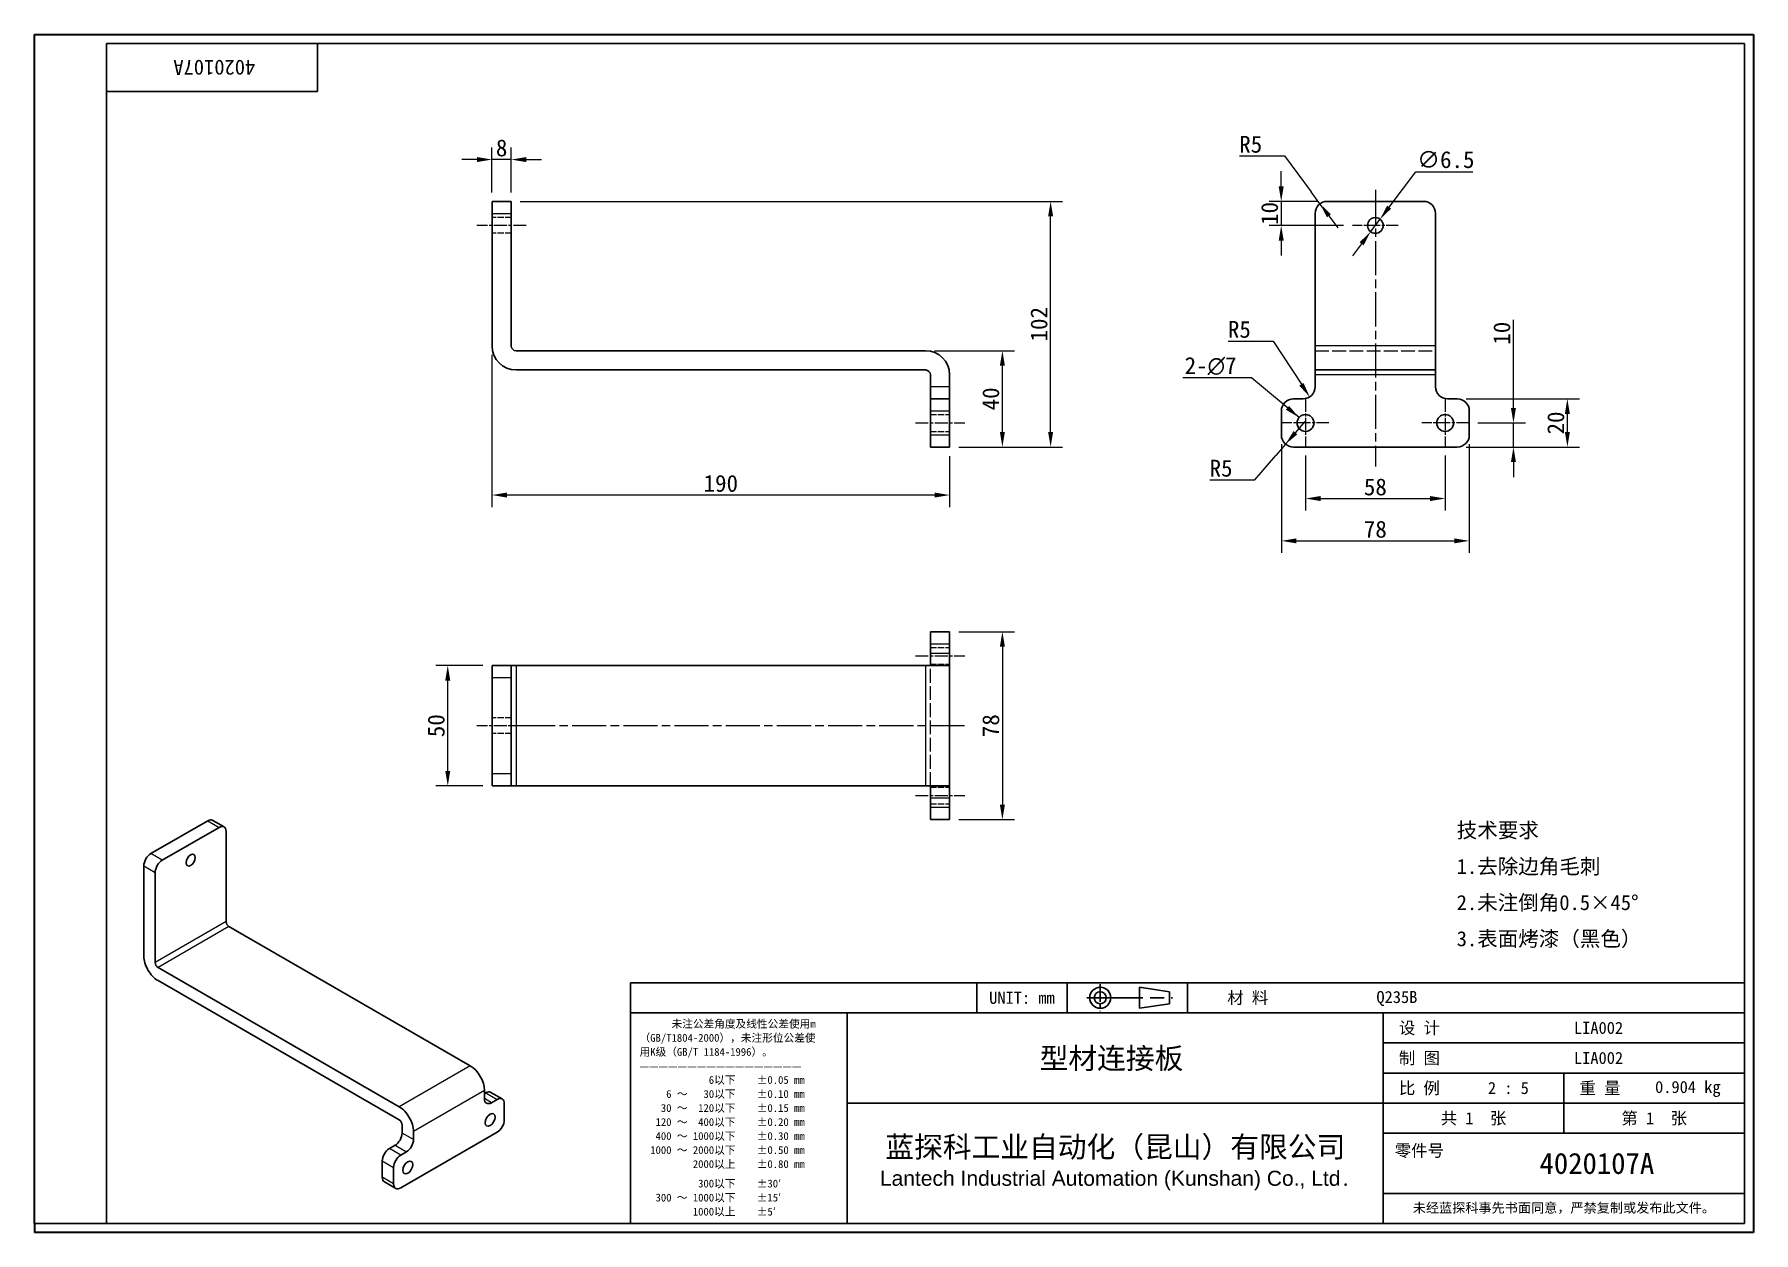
# Model space of a CAD drawing. Header units: millimetres. Extents: x 15 to 729, y 14 to 511.
import ezdxf
from ezdxf.enums import TextEntityAlignment as Align

# ---------------------------------------------------------------- set-up
doc = ezdxf.new("R2010")
doc.units = ezdxf.units.MM
doc.header["$LTSCALE"] = 2.5
doc.linetypes.add('CHAIN', pattern=[0.3543, 0.2362, -0.0295, 0.0591, -0.0295])
doc.linetypes.add('DASHED', pattern=[0.2067, 0.1654, -0.0413])
for name, color, linetype, lineweight in [('1', 7, 'Continuous', 18), ('可见 (ISO)', 7, 'Continuous', 25), ('可见窄的 (ISO)', 7, 'Continuous', 18), ('图框 (ISO)', 7, 'Continuous', 35), ('标题 (ISO)', 7, 'Continuous', 25)]:
    doc.layers.add(name, color=color, linetype=linetype, lineweight=lineweight)
for name, color, linetype, lineweight, true_color in [('中心标记 (ISO)', 1, 'CHAIN', 18, 0xff0000), ('中心线 (ISO)', 1, 'CHAIN', 18, 0xff0000), ('尺寸 (ISO)', 7, 'Continuous', 18, 0x008000), ('符号 (ISO)', 7, 'Continuous', 18, 0x008000), ('隐藏 (ISO)', 5, 'DASHED', 18, 0x0000ff)]:
    doc.layers.add(name, color=color, linetype=linetype, lineweight=lineweight, true_color=true_color)
doc.styles.add('文本样式164', font='SimSun.ttf')
doc.styles.add('文本样式165', font='SimSun.ttf')
doc.styles.add('文本样式74', font='SimSun.ttf')
doc.styles.add('最新国标', font='simfang.ttf')
doc.styles.add('注释文本 (ISO)', font='simfang.ttf')
doc.dimstyles.new('默认 (GB)', dxfattribs={"dimscale": 2.5, "dimtxt": 2.8, "dimasz": 2.5, "dimexe": 2, "dimexo": 1.5, "dimgap": 0.5, "dimtad": 1, "dimtoh": 1, "dimdsep": 46, "dimtxsty": '最新国标', "dimcen": 0.09, "dimdle": 10, "dimclrd": 256, "dimclre": 256, "dimclrt": 256, "dimaunit": 1, "dimadec": 3, "dimazin": 2, "dimtfac": 0.535714, "dimtmove": 0, "dimatfit": 3, "dimfxl": 0, "dimtolj": 1, "dimtzin": 0, "dimlwd": -1, "dimlwe": -1, "dimarcsym": 0})
doc.dimstyles.new('默认 (GB)$7', dxfattribs={"dimscale": 2.5, "dimtxt": 2.8, "dimasz": 2.5, "dimexe": 2, "dimexo": 1.5, "dimgap": 0.5, "dimtad": 1, "dimtoh": 1, "dimdsep": 46, "dimtxsty": '最新国标', "dimcen": 0.09, "dimdle": 10, "dimclrd": 256, "dimclre": 256, "dimclrt": 256, "dimaunit": 1, "dimadec": 3, "dimazin": 2, "dimtfac": 0.535714, "dimtmove": 0, "dimatfit": 3, "dimfxl": 0, "dimtolj": 1, "dimtzin": 0, "dimlwd": -1, "dimlwe": -1, "dimarcsym": 0})

# ---------------------------------------------------------------- blocks, each defined once
blk = doc.blocks.new('图框 最新国标')
at = {"layer": '图框 (ISO)'}
for p, q in [((6, 7), (6, 204.5)), ((6, 204.5), (291.5, 204.5)), ((291.5, 204.5), (291.5, 5.5)), ((6, 7), (6, 5.5)), ((6, 7), (6, 5.5)), ((291.5, 5.5), (6, 5.5))]:
    blk.add_line(p, q, dxfattribs=at)
at = {"layer": '图框 (ISO)', "color": 7, "linetype": 'Continuous', "lineweight": 25}
for p, q in [((18, 203), (290, 203)), ((18, 7), (18, 203)), ((18, 203), (290, 203)), ((53, 203), (53, 195)), ((290, 203), (290, 7)), ((290, 203), (290, 7)), ((53, 195), (18, 195)), ((290, 7), (6, 7)), ((290, 7), (18, 7))]:
    blk.add_line(p, q, dxfattribs=at)
at = {"layer": '图框 (ISO)', "style": '文本样式74'}
blk.add_attdef('零件代号_001', (42.68, 200.25), '', height=2.5, rotation=180, dxfattribs=at)
blk = doc.blocks.new('标题栏 最新国标')
at = {"layer": '标题 (ISO)'}
for p, q in [((381.98, -183.84), (196.98, -183.84)), ((196.98, -183.84), (196.98, -223.84)), ((254.48, -183.84), (254.48, -188.84)), ((269.48, -183.84), (269.48, -188.84)), ((281.48, -188.09), (281.48, -184.59)), ((281.48, -184.59), (286.48, -185.34)), ((286.48, -185.34), (286.48, -187.34)), ((289.48, -183.84), (289.48, -188.84)), ((381.98, -223.84), (381.98, -183.84)), ((383.48, -183.84), (383.48, -225.34)), ((286.48, -187.34), (281.48, -188.09)), ((196.98, -188.84), (381.98, -188.84)), ((232.98, -188.84), (232.98, -223.84)), ((321.98, -188.84), (321.98, -223.84)), ((321.98, -193.84), (381.98, -193.84)), ((321.98, -198.84), (381.98, -198.84)), ((351.98, -198.84), (351.98, -208.84)), ((321.98, -203.84), (232.98, -203.84)), ((321.98, -203.84), (381.98, -203.84)), ((321.98, -208.84), (381.98, -208.84)), ((321.98, -218.84), (381.98, -218.84)), ((196.98, -223.84), (381.98, -223.84)), ((383.48, -225.34), (196.98, -225.34))]:
    blk.add_line(p, q, dxfattribs=at)
at = {"layer": '标题 (ISO)', "linetype": 'CHAIN', "ltscale": 5.000333}
blk.add_line((274.98, -184.09), (274.98, -188.59), dxfattribs=at)
at = {"layer": '标题 (ISO)', "linetype": 'CHAIN', "ltscale": 15.834605}
blk.add_line((272.73, -186.34), (286.98, -186.34), dxfattribs=at)
at = {"layer": '标题 (ISO)'}
for radius in [1.75, 1]:
    blk.add_circle((274.98, -186.34), radius, dxfattribs=at)
at = {"layer": '1', "style": '文本样式164'}
for s, p in [('UNIT: mm', (261.98, -186.34)), ('材 料', (299.48, -186.34)), ('设 计', (327.98, -191.34)), ('制 图', (327.98, -196.34)), ('比 例', (327.98, -201.34)), ('重 量', (357.98, -201.34)), ('共 1  张', (336.98, -206.34)), ('第 1  张', (366.98, -206.34))]:
    blk.add_text(s, height=2, dxfattribs=at).set_placement(p, align=Align.MIDDLE_CENTER)
at = {"layer": '标题 (ISO)', "char_height": 2, "style": '注释文本 (ISO)'}
for s, insert, attachment_point, line_spacing_factor in [('{\\fSimSun|b0|i0|c134|p2;\\H0.65x;      未注公差角度及线性公差使用m\\P（GB/T1804-2000），未注形位公差使\\P用K级（GB/T 1184-1996）。\\P—————————————————\\P             6以下    ±0.05 mm\\P     6 ～   30以下    ±0.10 mm\\P    30 ～  120以下    ±0.15 mm\\P   120 ～  400以下    ±0.20 mm\\P   400 ～ 1000以下    ±0.30 mm\\P  1000 ～ 2000以下    ±0.50 mm\\P          2000以上    ±0.80 mm\\P\\H0.38462x;\\P\\H2.6x;           300以下    ±30′\\P   300 ～ 1000以下    ±15′\\P          1000以上    ±5′}', (198.48, -206.34), 4, 1.075116), ('{\\fMicrosoft YaHei|b0|i0|c134|p34;\\H1.75x;蓝探科工业自动化（昆山）有限公司\\P\\fArial|b0|i0|c0|p34;\\H0.71429x;Lantech Industrial Automation (Kunshan) Co., Ltd\\fFangSong|b0|i0|c134|p49;.\\H1.15195x; }', (277.48, -213.84), 5, 0.978695)]:
    blk.add_mtext(s, dxfattribs=dict(at, insert=insert, attachment_point=attachment_point, line_spacing_factor=line_spacing_factor))
at = {"layer": '标题 (ISO)', "attachment_point": 5, "style": '注释文本 (ISO)'}
for s, insert, char_height in [('\\fFangSong|b0|i0;零件号', (327.98, -211.84), 2), ('\\fSimSun|b0|i0;{\\H1.6000;未经蓝探科事先书面同意，严禁复制或发布此文件。}', (351.98, -221.34), 1.6)]:
    blk.add_mtext(s, dxfattribs=dict(at, insert=insert, char_height=char_height))
at = {"layer": '标题 (ISO)'}
for tag, p, height, style in [('材料_001', (320.84, -187.21), 2, '注释文本 (ISO)'), ('设计人_001', (353.65, -192.33), 2, '注释文本 (ISO)'), ('库存编号_001', (264.91, -198.14), 3.5, '文本样式165'), ('设计人_001', (353.65, -197.33), 2, '注释文本 (ISO)'), ('视图比例_001', (339.35, -202.33), 2, '注释文本 (ISO)'), ('质量\\P3;_001', (367.12, -202.16), 2, '注释文本 (ISO)'), ('零件代号_001', (347.93, -215.59), 3.5, '文本样式165')]:
    blk.add_attdef(tag, p, '', height=height, dxfattribs=dict(at, style=style))
blk = doc.blocks.new('*D5')
at = {"layer": 'Defpoints', "color": 0, "transparency": 16777216}
for p in [(204.98, 381.91), (394.98, 339.91), (204.98, 319.99)]:
    blk.add_point(p, dxfattribs=at)
at = {"layer": '尺寸 (ISO)', "color": 116, "true_color": 0x00803f, "transparency": 16777216}
for p, q in [((204.98, 378.16), (204.98, 314.99)), ((394.98, 336.16), (394.98, 314.99)), ((388.73, 319.99), (211.23, 319.99))]:
    blk.add_line(p, q, dxfattribs=at)
for points in [[(211.23, 321.03), (211.23, 318.95), (204.98, 319.99)], [(388.73, 321.03), (388.73, 318.95), (394.98, 319.99)]]:
    blk.add_solid(points, dxfattribs=at)
at = {"layer": '尺寸 (ISO)', "transparency": 16777216, "insert": (299.98, 324.78), "char_height": 7, "attachment_point": 5, "style": '最新国标'}
blk.add_mtext('\\A1;190', dxfattribs=at)
blk = doc.blocks.new('*D6')
at = {"layer": 'Defpoints', "color": 0, "transparency": 16777216}
for p in [(384.98, 379.91), (416.88, 379.91), (394.98, 339.91)]:
    blk.add_point(p, dxfattribs=at)
at = {"layer": '尺寸 (ISO)', "color": 116, "true_color": 0x00803f, "transparency": 16777216}
for p, q in [((388.73, 379.91), (421.88, 379.91)), ((416.88, 346.16), (416.88, 373.66)), ((398.73, 339.91), (421.88, 339.91))]:
    blk.add_line(p, q, dxfattribs=at)
for points in [[(415.83, 373.66), (417.92, 373.66), (416.88, 379.91)], [(415.83, 346.16), (417.92, 346.16), (416.88, 339.91)]]:
    blk.add_solid(points, dxfattribs=at)
at = {"layer": '尺寸 (ISO)', "transparency": 16777216, "insert": (412.09, 359.91), "char_height": 7, "attachment_point": 5, "rotation": 90, "style": '最新国标'}
blk.add_mtext('\\A1;40', dxfattribs=at)
blk = doc.blocks.new('*D7')
at = {"layer": 'Defpoints', "color": 0, "transparency": 16777216}
for p in [(212.98, 441.91), (436.89, 441.91), (394.98, 339.91)]:
    blk.add_point(p, dxfattribs=at)
at = {"layer": '尺寸 (ISO)', "color": 116, "true_color": 0x00803f, "transparency": 16777216}
for p, q in [((216.73, 441.91), (441.89, 441.91)), ((436.89, 346.16), (436.89, 435.66)), ((398.73, 339.91), (441.89, 339.91))]:
    blk.add_line(p, q, dxfattribs=at)
for points in [[(435.85, 435.66), (437.93, 435.66), (436.89, 441.91)], [(435.85, 346.16), (437.93, 346.16), (436.89, 339.91)]]:
    blk.add_solid(points, dxfattribs=at)
at = {"layer": '尺寸 (ISO)', "transparency": 16777216, "insert": (432.1, 390.91), "char_height": 7, "attachment_point": 5, "rotation": 90, "style": '最新国标'}
blk.add_mtext('\\A1;102', dxfattribs=at)
blk = doc.blocks.new('*D8')
at = {"layer": 'Defpoints', "color": 0, "transparency": 16777216}
for p in [(204.98, 459.27), (204.98, 441.91), (212.98, 441.91)]:
    blk.add_point(p, dxfattribs=at)
at = {"layer": '尺寸 (ISO)', "color": 116, "true_color": 0x00803f, "transparency": 16777216}
for p, q in [((204.98, 445.66), (204.98, 464.27)), ((212.98, 445.66), (212.98, 464.27)), ((198.73, 459.27), (192.48, 459.27)), ((212.98, 459.27), (204.98, 459.27)), ((219.23, 459.27), (225.48, 459.27))]:
    blk.add_line(p, q, dxfattribs=at)
for points in [[(198.73, 460.31), (198.73, 458.23), (204.98, 459.27)], [(219.23, 460.31), (219.23, 458.23), (212.98, 459.27)]]:
    blk.add_solid(points, dxfattribs=at)
at = {"layer": '尺寸 (ISO)', "transparency": 16777216, "insert": (208.98, 464.06), "char_height": 7, "attachment_point": 5, "style": '最新国标'}
blk.add_mtext('\\A1;8', dxfattribs=at)
blk = doc.blocks.new('*D9')
at = {"layer": 'Defpoints', "color": 0, "transparency": 16777216}
for p in [(186.62, 249.23), (204.98, 249.23), (204.98, 199.23)]:
    blk.add_point(p, dxfattribs=at)
at = {"layer": '尺寸 (ISO)', "color": 116, "true_color": 0x00803f, "transparency": 16777216}
for p, q in [((201.23, 249.23), (181.62, 249.23)), ((186.62, 205.48), (186.62, 242.98)), ((201.23, 199.23), (181.62, 199.23))]:
    blk.add_line(p, q, dxfattribs=at)
for points in [[(185.58, 242.98), (187.66, 242.98), (186.62, 249.23)], [(185.58, 205.48), (187.66, 205.48), (186.62, 199.23)]]:
    blk.add_solid(points, dxfattribs=at)
at = {"layer": '尺寸 (ISO)', "transparency": 16777216, "insert": (181.83, 224.23), "char_height": 7, "attachment_point": 5, "rotation": 90, "style": '最新国标'}
blk.add_mtext('\\A1;50', dxfattribs=at)
blk = doc.blocks.new('*D10')
at = {"layer": 'Defpoints', "color": 0, "transparency": 16777216}
for p in [(394.98, 263.23), (394.98, 185.23), (416.88, 185.23)]:
    blk.add_point(p, dxfattribs=at)
at = {"layer": '尺寸 (ISO)', "color": 116, "true_color": 0x00803f, "transparency": 16777216}
for p, q in [((398.73, 263.23), (421.88, 263.23)), ((416.88, 256.98), (416.88, 191.48)), ((398.73, 185.23), (421.88, 185.23))]:
    blk.add_line(p, q, dxfattribs=at)
for points in [[(415.83, 256.98), (417.92, 256.98), (416.88, 263.23)], [(415.83, 191.48), (417.92, 191.48), (416.88, 185.23)]]:
    blk.add_solid(points, dxfattribs=at)
at = {"layer": '尺寸 (ISO)', "transparency": 16777216, "insert": (412.09, 224.23), "char_height": 7, "attachment_point": 5, "rotation": 90, "style": '最新国标'}
blk.add_mtext('\\A1;78', dxfattribs=at)
blk = doc.blocks.new('*D11')
at = {"layer": 'Defpoints', "color": 0, "transparency": 16777216}
for p in [(542.71, 340.16), (600.71, 340.16), (600.71, 318.53)]:
    blk.add_point(p, dxfattribs=at)
at = {"layer": '尺寸 (ISO)', "color": 116, "true_color": 0x00803f, "transparency": 16777216}
for p, q in [((542.71, 336.41), (542.71, 313.53)), ((600.71, 336.41), (600.71, 313.53)), ((548.96, 318.53), (594.46, 318.53))]:
    blk.add_line(p, q, dxfattribs=at)
for points in [[(548.96, 319.58), (548.96, 317.49), (542.71, 318.53)], [(594.46, 319.58), (594.46, 317.49), (600.71, 318.53)]]:
    blk.add_solid(points, dxfattribs=at)
at = {"layer": '尺寸 (ISO)', "transparency": 16777216, "insert": (571.71, 323.32), "char_height": 7, "attachment_point": 5, "style": '最新国标'}
blk.add_mtext('\\A1;58', dxfattribs=at)
blk = doc.blocks.new('*D12')
at = {"layer": 'Defpoints', "color": 0, "transparency": 16777216}
for p in [(610.46, 349.91), (629.04, 349.91), (605.71, 339.91)]:
    blk.add_point(p, dxfattribs=at)
at = {"layer": '尺寸 (ISO)', "color": 116, "true_color": 0x00803f, "transparency": 16777216}
for p, q in [((629.04, 356.16), (629.04, 392.7)), ((614.21, 349.91), (634.04, 349.91)), ((629.04, 339.91), (629.04, 349.91)), ((609.46, 339.91), (634.04, 339.91)), ((629.04, 333.66), (629.04, 327.41))]:
    blk.add_line(p, q, dxfattribs=at)
for points in [[(628, 356.16), (630.08, 356.16), (629.04, 349.91)], [(628, 333.66), (630.08, 333.66), (629.04, 339.91)]]:
    blk.add_solid(points, dxfattribs=at)
at = {"layer": '尺寸 (ISO)', "transparency": 16777216, "insert": (624.25, 387.17), "char_height": 7, "attachment_point": 5, "rotation": 90, "style": '最新国标'}
blk.add_mtext('\\A1;10', dxfattribs=at)
blk = doc.blocks.new('*D13')
at = {"layer": 'Defpoints', "color": 0, "transparency": 16777216}
for p in [(569.75, 429.31), (573.66, 434.51)]:
    blk.add_point(p, dxfattribs=at)
at = {"layer": '尺寸 (ISO)', "color": 116, "true_color": 0x00803f, "transparency": 16777216}
for p, q in [((577.42, 439.5), (588.49, 454.22)), ((588.49, 454.22), (612.18, 454.22)), ((569.75, 429.31), (573.66, 434.51)), ((566, 424.32), (562.24, 419.33))]:
    blk.add_line(p, q, dxfattribs=at)
for points in [[(576.59, 440.13), (578.25, 438.88), (573.66, 434.51)], [(565.17, 424.95), (566.83, 423.69), (569.75, 429.31)]]:
    blk.add_solid(points, dxfattribs=at)
at = {"layer": '尺寸 (ISO)', "transparency": 16777216, "insert": (600.96, 459.21), "char_height": 7, "attachment_point": 5, "style": '最新国标'}
blk.add_mtext('\\A1;∅6.5', dxfattribs=at)
blk = doc.blocks.new('*D14')
at = {"layer": 'Defpoints', "color": 0, "transparency": 16777216}
for p in [(532.71, 344.91), (610.71, 344.91), (610.71, 300.96)]:
    blk.add_point(p, dxfattribs=at)
at = {"layer": '尺寸 (ISO)', "color": 116, "true_color": 0x00803f, "transparency": 16777216}
for p, q in [((532.71, 341.16), (532.71, 295.96)), ((610.71, 341.16), (610.71, 295.96)), ((538.96, 300.96), (604.46, 300.96))]:
    blk.add_line(p, q, dxfattribs=at)
for points in [[(538.96, 302), (538.96, 299.92), (532.71, 300.96)], [(604.46, 302), (604.46, 299.92), (610.71, 300.96)]]:
    blk.add_solid(points, dxfattribs=at)
at = {"layer": '尺寸 (ISO)', "transparency": 16777216, "insert": (571.71, 305.75), "char_height": 7, "attachment_point": 5, "style": '最新国标'}
blk.add_mtext('\\A1;78', dxfattribs=at)
blk = doc.blocks.new('*D15')
at = {"layer": 'Defpoints', "color": 0, "transparency": 16777216}
for p in [(548.73, 440.92), (551.71, 436.91)]:
    blk.add_point(p, dxfattribs=at)
at = {"layer": '尺寸 (ISO)', "color": 116, "true_color": 0x00803f, "transparency": 16777216}
for p, q in [((515.33, 460.78), (533.96, 460.78)), ((533.96, 460.78), (545, 445.94)), ((548.73, 440.92), (545, 445.94)), ((551.71, 436.91), (548.73, 440.92)), ((552.45, 435.91), (556.18, 430.89))]:
    blk.add_line(p, q, dxfattribs=at)
blk.add_solid([(553.29, 436.53), (551.62, 435.29), (548.73, 440.92)], dxfattribs=at)
at = {"layer": '尺寸 (ISO)', "transparency": 16777216, "insert": (519.97, 465.57), "char_height": 7, "attachment_point": 5, "style": '最新国标'}
blk.add_mtext('\\A1;R5', dxfattribs=at)
blk = doc.blocks.new('*D16')
at = {"layer": 'Defpoints', "color": 0, "transparency": 16777216}
for p in [(541.71, 364.91), (544.45, 360.73)]:
    blk.add_point(p, dxfattribs=at)
at = {"layer": '尺寸 (ISO)', "color": 116, "true_color": 0x00803f, "transparency": 16777216}
for p, q in [((510.62, 383.93), (529.25, 383.93)), ((529.25, 383.93), (541.02, 365.96))]:
    blk.add_line(p, q, dxfattribs=at)
blk.add_solid([(541.9, 366.53), (540.15, 365.39), (544.45, 360.73)], dxfattribs=at)
at = {"layer": '尺寸 (ISO)', "transparency": 16777216, "insert": (515.26, 388.72), "char_height": 7, "attachment_point": 5, "style": '最新国标'}
blk.add_mtext('\\A1;R5', dxfattribs=at)
blk = doc.blocks.new('*D17')
at = {"layer": 'Defpoints', "color": 0, "transparency": 16777216}
for p in [(537.71, 344.91), (534.44, 341.13)]:
    blk.add_point(p, dxfattribs=at)
at = {"layer": '尺寸 (ISO)', "color": 116, "true_color": 0x00803f, "transparency": 16777216}
for p, q in [((538.53, 345.86), (542.61, 350.59)), ((537.71, 344.91), (534.44, 341.13)), ((521.65, 326.3), (530.36, 336.39)), ((534.44, 341.13), (530.36, 336.39)), ((503.02, 326.3), (521.65, 326.3))]:
    blk.add_line(p, q, dxfattribs=at)
blk.add_solid([(537.74, 346.54), (539.31, 345.18), (534.44, 341.13)], dxfattribs=at)
at = {"layer": '尺寸 (ISO)', "transparency": 16777216, "insert": (507.66, 331.09), "char_height": 7, "attachment_point": 5, "style": '最新国标'}
blk.add_mtext('\\A1;R5', dxfattribs=at)
blk = doc.blocks.new('*D18')
at = {"layer": 'Defpoints', "color": 0, "transparency": 16777216}
for p in [(551.71, 441.91), (532.62, 431.91), (562.21, 431.91)]:
    blk.add_point(p, dxfattribs=at)
at = {"layer": '尺寸 (ISO)', "color": 116, "true_color": 0x00803f, "transparency": 16777216}
for p, q in [((532.62, 448.16), (532.62, 454.41)), ((547.96, 441.91), (527.62, 441.91)), ((532.62, 441.91), (532.62, 431.91)), ((558.46, 431.91), (527.62, 431.91)), ((532.62, 425.66), (532.62, 419.41))]:
    blk.add_line(p, q, dxfattribs=at)
for points in [[(531.58, 448.16), (533.67, 448.16), (532.62, 441.91)], [(531.58, 425.66), (533.67, 425.66), (532.62, 431.91)]]:
    blk.add_solid(points, dxfattribs=at)
at = {"layer": '尺寸 (ISO)', "transparency": 16777216, "insert": (527.83, 436.91), "char_height": 7, "attachment_point": 5, "rotation": 90, "style": '最新国标'}
blk.add_mtext('\\A1;10', dxfattribs=at)
blk = doc.blocks.new('*D19')
at = {"layer": 'Defpoints', "color": 0, "transparency": 16777216}
for p in [(605.71, 359.91), (651.43, 359.91), (605.71, 339.91)]:
    blk.add_point(p, dxfattribs=at)
at = {"layer": '尺寸 (ISO)', "color": 116, "true_color": 0x00803f, "transparency": 16777216}
for p, q in [((609.46, 359.91), (656.43, 359.91)), ((651.43, 346.16), (651.43, 353.66)), ((609.46, 339.91), (656.43, 339.91))]:
    blk.add_line(p, q, dxfattribs=at)
for points in [[(650.39, 353.66), (652.47, 353.66), (651.43, 359.91)], [(650.39, 346.16), (652.47, 346.16), (651.43, 339.91)]]:
    blk.add_solid(points, dxfattribs=at)
at = {"layer": '尺寸 (ISO)', "transparency": 16777216, "insert": (646.64, 349.91), "char_height": 7, "attachment_point": 5, "rotation": 90, "style": '最新国标'}
blk.add_mtext('\\A1;20', dxfattribs=at)

msp = doc.modelspace()

# ---------------------------------------------------------------- linework, layer by layer
at = {"layer": '中心标记 (ISO)', "ltscale": 23.990969}
msp.add_line((571.7088, 446.6573), (571.7088, 331.8127), dxfattribs=at)
at = {"layer": '中心标记 (ISO)', "ltscale": 8.445076}
msp.add_line((581.2088, 431.9116), (562.2088, 431.9116), dxfattribs=at)
at = {"layer": '中心标记 (ISO)', "ltscale": 8.667317}
for p, q in [((542.7088, 359.6616), (542.7088, 340.1616)), ((600.7088, 359.6616), (600.7088, 340.1616)), ((552.4588, 349.9116), (532.9588, 349.9116)), ((610.4588, 349.9116), (590.9588, 349.9116))]:
    msp.add_line(p, q, dxfattribs=at)
at = {"layer": '中心线 (ISO)', "ltscale": 9.111801}
for p, q in [((219.2349, 431.9116), (198.7349, 431.9116)), ((380.7349, 349.9116), (401.2349, 349.9116)), ((380.7349, 253.2277), (401.2349, 253.2277)), ((219.2349, 224.2277), (198.7349, 224.2277)), ((380.7349, 195.2277), (401.2349, 195.2277))]:
    msp.add_line(p, q, dxfattribs=at)
at = {"layer": '中心线 (ISO)', "ltscale": 23.990969}
msp.add_line((401.178, 224.2277), (208.7349, 224.2277), dxfattribs=at)
at = {"layer": '可见 (ISO)'}
for p, q in [((212.9849, 441.9116), (204.9849, 441.9116)), ((204.9849, 436.9116), (204.9849, 441.9116)), ((204.9849, 381.9116), (204.9849, 436.9116)), ((212.9849, 441.9116), (212.9849, 436.9116)), ((212.9849, 436.9116), (212.9849, 381.9116)), ((546.7088, 436.9116), (546.7088, 381.9116)), ((551.7088, 441.9116), (591.7088, 441.9116)), ((596.7088, 381.9116), (596.7088, 436.9116)), ((214.9849, 379.9116), (384.9849, 379.9116)), ((546.7088, 371.9116), (546.7088, 381.9116)), ((596.7088, 381.9116), (596.7088, 371.9116)), ((384.9849, 371.9116), (214.9849, 371.9116)), ((546.7088, 371.9116), (546.7088, 369.9116)), ((596.7088, 371.9116), (546.7088, 371.9116)), ((596.7088, 369.9116), (596.7088, 371.9116)), ((386.9849, 364.9116), (386.9849, 369.9116)), ((386.9849, 364.9116), (386.9849, 359.9116)), ((394.9849, 369.9116), (394.9849, 364.9116)), ((394.9849, 359.9116), (394.9849, 364.9116)), ((546.7088, 369.9116), (546.7088, 364.9116)), ((596.7088, 364.9116), (596.7088, 369.9116)), ((386.9849, 354.9116), (386.9849, 359.9116)), ((394.9849, 359.9116), (386.9849, 359.9116)), ((394.9849, 359.9116), (394.9849, 354.9116)), ((541.7088, 359.9116), (537.7088, 359.9116)), ((605.7088, 359.9116), (601.7088, 359.9116)), ((386.9849, 354.9116), (386.9849, 344.9116)), ((394.9849, 344.9116), (394.9849, 354.9116)), ((532.7088, 354.9116), (532.7088, 344.9116)), ((610.7088, 354.9116), (610.7088, 344.9116)), ((386.9849, 339.9116), (386.9849, 344.9116)), ((394.9849, 344.9116), (394.9849, 339.9116)), ((386.9849, 339.9116), (394.9849, 339.9116)), ((537.7088, 339.9116), (605.7088, 339.9116)), ((394.9849, 263.2277), (386.9849, 263.2277)), ((386.9849, 258.2277), (386.9849, 263.2277)), ((386.9849, 254.2277), (386.9849, 258.2277)), ((394.9849, 263.2277), (394.9849, 258.2277)), ((394.9849, 258.2277), (394.9849, 254.2277)), ((386.9849, 254.2277), (386.9849, 249.2277)), ((394.9849, 249.2277), (394.9849, 254.2277)), ((204.9849, 244.2277), (204.9849, 249.2277)), ((212.9849, 249.2277), (204.9849, 249.2277)), ((204.9849, 244.2277), (204.9849, 204.2277)), ((212.9849, 249.2277), (212.9849, 244.2277)), ((214.9849, 249.2277), (212.9849, 249.2277)), ((212.9849, 204.2277), (212.9849, 244.2277)), ((384.9849, 249.2277), (214.9849, 249.2277)), ((384.9849, 249.2277), (394.9849, 249.2277)), ((394.9849, 249.2277), (394.9849, 199.2277)), ((204.9849, 199.2277), (204.9849, 204.2277)), ((212.9849, 204.2277), (212.9849, 199.2277)), ((204.9849, 199.2277), (212.9849, 199.2277)), ((212.9849, 199.2277), (214.9849, 199.2277)), ((214.9849, 199.2277), (384.9849, 199.2277)), ((394.9849, 199.2277), (384.9849, 199.2277)), ((386.9849, 199.2277), (386.9849, 194.2277)), ((386.9849, 190.2277), (386.9849, 194.2277)), ((394.9849, 194.2277), (394.9849, 199.2277)), ((394.9849, 194.2277), (394.9849, 190.2277)), ((386.9849, 185.2277), (386.9849, 190.2277)), ((394.9849, 190.2277), (394.9849, 185.2277)), ((86.9448, 184.7193), (63.3746, 171.1111)), ((68.0886, 168.3894), (91.6589, 181.9977)), ((93.7422, 182.2041), (89.0282, 184.9257)), ((94.6051, 142.8739), (94.6051, 180.2967)), ((386.9849, 185.2277), (394.9849, 185.2277)), ((60.4283, 128.5852), (60.4283, 166.008)), ((65.1424, 163.2863), (65.1424, 125.8635)), ((195.9571, 82.9975), (95.7837, 140.8326)), ((66.3209, 123.8223), (166.4943, 65.9871)), ((166.4943, 60.5438), (66.3209, 118.379)), ((201.8497, 69.3892), (201.8497, 72.7913)), ((201.8497, 71.4304), (202.4389, 71.7706)), ((204.5223, 71.977), (209.2363, 69.2554)), ((207.153, 69.049), (204.796, 67.6882)), ((210.0993, 67.348), (210.0993, 60.5438)), ((167.6728, 55.1005), (167.6728, 58.5026)), ((162.3695, 48.6366), (164.7266, 49.9974)), ((207.153, 55.4407), (167.0836, 32.3066)), ((172.3869, 55.7809), (172.3869, 52.3789)), ((159.4233, 43.5335), (159.4233, 36.7293)), ((169.4406, 47.2757), (167.0836, 45.9149)), ((164.1373, 34.0077), (164.1373, 40.8118)), ((160.2862, 34.8219), (165.0003, 32.1003))]:
    msp.add_line(p, q, dxfattribs=at)
for centre, radius in [((571.7088, 431.9116), 3.25), ((542.7088, 349.9116), 3.5), ((600.7088, 349.9116), 3.5)]:
    msp.add_circle(centre, radius, dxfattribs=at)
for centre, radius, start, end in [((551.7088, 436.9116), 5, 90, 180), ((591.7088, 436.9116), 5, 0, 90), ((214.9849, 381.9116), 10, 180, 270), ((214.9849, 381.9116), 2, 180, 270), ((384.9849, 369.9116), 10, 0, 90), ((384.9849, 369.9116), 2, 0, 90), ((541.7088, 364.9116), 5, 270, 0), ((601.7088, 364.9116), 5, 180, 270), ((537.7088, 354.9116), 5, 90, 180), ((605.7088, 354.9116), 5, 0, 90), ((537.7088, 344.9116), 5, 180, 270), ((605.7088, 344.9116), 5, 270, 0)]:
    msp.add_arc(centre, radius, start, end, dxfattribs=at)
for centre, major_axis, start_param, end_param in [((86.9448, 181.3173), (2.0833, 3.6084), 0, 0.78539816), ((91.6589, 178.5956), (2.0833, 3.6084), 5.49778714, 7.06858347), ((63.3746, 167.709), (-2.0833, -3.6084), 3.92699082, 5.49778714), ((68.0886, 164.9873), (2.0833, 3.6084), 0.78539816, 2.35619449), ((95.7837, 142.1935), (-0.8333, 1.4434), 0.78539816, 2.35619449), ((66.3209, 125.1831), (-4.1667, 7.2169), 0.78539816, 2.35619449), ((66.3209, 125.1831), (0.8333, -1.4434), 3.92699082, 5.49778714), ((195.9571, 76.1933), (-4.1667, 7.2169), 3.92699082, 5.49778714), ((202.4389, 68.3686), (2.0833, 3.6084), 0, 0.78539816), ((166.4943, 59.183), (4.1667, -7.2169), 0.78539816, 2.35619449), ((204.796, 71.0902), (-2.0833, -3.6084), 5.49778714, 7.06858347), ((207.153, 65.6469), (2.0833, 3.6084), 5.49778714, 7.06858347), ((166.4943, 59.183), (-0.8333, 1.4434), 3.92699082, 5.49778714), ((207.153, 58.8428), (-2.0833, -3.6084), 0.78539816, 2.35619449), ((164.7266, 53.3995), (-2.0833, -3.6084), 0.78539816, 2.35619449), ((169.4406, 50.6778), (2.0833, 3.6084), 3.92699082, 5.49778714), ((162.3695, 45.2345), (-2.0833, -3.6084), 3.92699082, 5.49778714), ((167.0836, 42.5129), (2.0833, 3.6084), 0.78539816, 2.35619449), ((162.3695, 38.4304), (-2.0833, -3.6084), 5.49778714, 6.28318531), ((167.0836, 35.7087), (-2.0833, -3.6084), 5.49778714, 7.06858347)]:
    msp.add_ellipse(centre, major_axis=major_axis, ratio=0.57735027, start_param=start_param, end_param=end_param, dxfattribs=at)
for centre, major_axis in [((79.8738, 168.3894), (-1.3542, -2.3455)), ((204.2067, 60.5438), (-1.4583, -2.5259)), ((170.0299, 40.8118), (-1.4583, -2.5259))]:
    msp.add_ellipse(centre, major_axis=major_axis, ratio=0.57735027, dxfattribs=at)
at = {"layer": '可见窄的 (ISO)'}
for p, q in [((204.9849, 436.9116), (212.9849, 436.9116)), ((596.7088, 381.9116), (546.7088, 381.9116)), ((394.9849, 364.9116), (386.9849, 364.9116)), ((596.7088, 369.9116), (546.7088, 369.9116)), ((386.9849, 354.9116), (394.9849, 354.9116)), ((394.9849, 344.9116), (386.9849, 344.9116)), ((386.9849, 258.2277), (394.9849, 258.2277)), ((394.9849, 254.2277), (386.9849, 254.2277)), ((204.9849, 244.2277), (212.9849, 244.2277)), ((214.9849, 249.2277), (214.9849, 199.2277)), ((384.9849, 249.2277), (384.9849, 199.2277)), ((212.9849, 204.2277), (204.9849, 204.2277)), ((386.9849, 194.2277), (394.9849, 194.2277)), ((394.9849, 190.2277), (386.9849, 190.2277)), ((86.9448, 184.7193), (91.6589, 181.9977)), ((60.4283, 166.008), (65.1424, 163.2863)), ((68.0886, 168.3894), (63.3746, 171.1111)), ((94.6051, 142.8739), (65.1424, 125.8635)), ((95.7837, 140.8326), (66.3209, 123.8223)), ((195.9571, 82.9975), (166.4943, 65.9871)), ((201.8497, 72.7913), (172.3869, 55.7809)), ((202.4389, 71.7706), (207.153, 69.049)), ((204.796, 67.6882), (201.8497, 69.3892)), ((164.7266, 49.9974), (169.4406, 47.2757)), ((172.3869, 52.3789), (167.6728, 55.1005)), ((159.4233, 43.5335), (164.1373, 40.8118)), ((167.0836, 45.9149), (162.3695, 48.6366)), ((164.1373, 34.0077), (159.4233, 36.7293))]:
    msp.add_line(p, q, dxfattribs=at)
at = {"layer": '隐藏 (ISO)', "ltscale": 6.094929}
for p, q in [((212.9849, 435.1616), (204.9849, 435.1616)), ((212.9849, 428.6616), (204.9849, 428.6616)), ((386.9849, 353.4116), (394.9849, 353.4116)), ((386.9849, 346.4116), (394.9849, 346.4116)), ((386.9849, 256.7277), (394.9849, 256.7277)), ((386.9849, 249.7277), (394.9849, 249.7277)), ((212.9849, 227.4777), (204.9849, 227.4777)), ((212.9849, 220.9777), (204.9849, 220.9777)), ((386.9849, 198.7277), (394.9849, 198.7277)), ((386.9849, 191.7277), (394.9849, 191.7277))]:
    msp.add_line(p, q, dxfattribs=at)
at = {"layer": '隐藏 (ISO)', "ltscale": 13.822656}
for p, q in [((546.7088, 379.9116), (596.7088, 379.9116)), ((386.9849, 199.2277), (386.9849, 249.2277))]:
    msp.add_line(p, q, dxfattribs=at)

# ---------------------------------------------------------------- block references
at = {"xscale": 2.5, "yscale": 2.5, "zscale": 2.5}
msp.add_blockref('图框 最新国标', (0, 0), dxfattribs=at).add_auto_attribs({'零件代号_001': '4020107A'})
ref = msp.add_blockref('标题栏 最新国标', (-229.9563, 577.1107), dxfattribs=dict(xscale=2.5, yscale=2.5, zscale=2.5))
ref.add_attrib('零件代号_001', '4020107A', (639.8743, 38.125), dxfattribs={"layer": '标题 (ISO)', "height": 8.75, "style": '文本样式165'})
ref.add_attrib('库存编号_001', '型材连接板', (432.3184, 81.7528), dxfattribs={"layer": '标题 (ISO)', "height": 8.75, "style": '文本样式165'})
ref.add_attrib('质量\\P3;_001', '0.904 kg', (687.8429, 71.7071), dxfattribs={"layer": '标题 (ISO)', "height": 5, "style": '注释文本 (ISO)'})
ref.add_attrib('视图比例_001', '2 : 5', (618.4286, 71.2929), dxfattribs={"layer": '标题 (ISO)', "height": 5, "style": '注释文本 (ISO)'})
ref.add_attrib('设计人_001', 'LIA002', (654.1714, 96.2786), dxfattribs={"layer": '标题 (ISO)', "height": 5, "style": '注释文本 (ISO)'})
ref.add_attrib('设计人_001', 'LIA002', (654.1714, 83.7786), dxfattribs={"layer": '标题 (ISO)', "height": 5, "style": '注释文本 (ISO)'})
ref.add_attrib('材料_001', 'Q235B', (572.15, 109.0786), dxfattribs={"layer": '标题 (ISO)', "height": 5, "style": '注释文本 (ISO)'})

# ---------------------------------------------------------------- texts
at = {"layer": '符号 (ISO)'}
for s, insert, char_height, width, attachment_point, line_spacing_factor, style in [('2-\\fAIGDT|b0|i0;{\\H7.0000;n}\\fFangSong|b0|i0;{\\H7.0000;7}', (514.0864, 369.7986), 7, 23.799532, 9, 0.49, '最新国标'), ('\\fFangSong|b0|i0;{\\H6.2500;技术要求\\P}\\fFangSong|b0|i0;{\\H6.2500;1.去除边角毛刺\\P}\\fFangSong|b0|i0;{\\H6.2500;2.未注倒角0.5×45°\\P}\\fFangSong|b0|i0;{\\H6.2500;3.表面烤漆（黑色）}', (605.4904, 157.8934), 6.25, 88.88889, 4, 1.441304, '注释文本 (ISO)')]:
    msp.add_mtext(s, dxfattribs=dict(at, insert=insert, char_height=char_height, width=width, attachment_point=attachment_point, line_spacing_factor=line_spacing_factor, style=style))

# ---------------------------------------------------------------- dimensions: what is measured, and where the dimension line sits
at = {"layer": '尺寸 (ISO)', "color": 116, "true_color": 0x00803f}
for base, p1, p2, angle, override, picture, middle in [((204.9849, 459.2687), (212.9849, 441.9116), (204.9849, 441.9116), 180, {"dimgap": 0.5, "dimtoh": 0, "dimdec": 2, "dimtol": 0, "dimlim": 0, "dimtp": 0, "dimtm": 0, "dimtdec": 2, "dimtofl": 1, "dimatfit": 1}, '*D8', (208.9849, 459.2687)), ((532.6236, 431.9116), (551.7088, 441.9116), (562.2088, 431.9116), 270, {"dimgap": 0.5, "dimtoh": 0, "dimdec": 2, "dimtol": 0, "dimlim": 0, "dimtp": 0, "dimtm": 0, "dimtdec": 2, "dimtofl": 1, "dimatfit": 1}, '*D18', (532.6236, 436.9116)), ((436.8885, 441.9116), (394.9849, 339.9116), (212.9849, 441.9116), 90, {"dimgap": 0.5, "dimtoh": 0, "dimdec": 2, "dimtol": 0, "dimlim": 0, "dimtp": 0, "dimtm": 0, "dimtdec": 2, "dimtofl": 0, "dimatfit": 1}, '*D7', (436.8885, 390.9116)), ((629.0389, 349.9116), (605.7088, 339.9116), (610.4588, 349.9116), 270, {"dimgap": 0.5, "dimtoh": 0, "dimdec": 2, "dimtol": 0, "dimlim": 0, "dimtp": 0, "dimtm": 0, "dimtdec": 2, "dimtofl": 1, "dimatfit": 1}, '*D12', (629.0389, 387.1671)), ((416.8764, 379.9116), (394.9849, 339.9116), (384.9849, 379.9116), 270, {"dimgap": 0.5, "dimtoh": 0, "dimdec": 2, "dimtol": 0, "dimlim": 0, "dimtp": 0, "dimtm": 0, "dimtdec": 2, "dimtofl": 0, "dimatfit": 1}, '*D6', (416.8764, 359.9116)), ((651.4295, 359.9116), (605.7088, 339.9116), (605.7088, 359.9116), 270, {"dimgap": 0.5, "dimtoh": 0, "dimdec": 2, "dimtol": 0, "dimlim": 0, "dimtp": 0, "dimtm": 0, "dimtdec": 2, "dimtofl": 0, "dimatfit": 1}, '*D19', (651.4295, 349.9116)), ((610.7088, 300.9592), (532.7088, 344.9116), (610.7088, 344.9116), 180, {"dimgap": 0.5, "dimtoh": 0, "dimdec": 2, "dimtol": 0, "dimlim": 0, "dimtp": 0, "dimtm": 0, "dimtdec": 2, "dimtofl": 0, "dimatfit": 1}, '*D14', (571.7088, 300.9592)), ((600.7088, 318.5337), (542.7088, 340.1616), (600.7088, 340.1616), 180, {"dimgap": 0.5, "dimtoh": 0, "dimdec": 2, "dimtol": 0, "dimlim": 0, "dimtp": 0, "dimtm": 0, "dimtdec": 2, "dimtofl": 0, "dimatfit": 1}, '*D11', (571.7088, 318.5337)), ((416.8764, 185.2277), (394.9849, 263.2277), (394.9849, 185.2277), 270, {"dimgap": 0.5, "dimtoh": 0, "dimdec": 2, "dimtol": 0, "dimlim": 0, "dimtp": 0, "dimtm": 0, "dimtdec": 2, "dimtofl": 0, "dimatfit": 1}, '*D10', (416.8764, 224.2277)), ((186.6172, 249.2277), (204.9849, 199.2277), (204.9849, 249.2277), 90, {"dimgap": 0.5, "dimtoh": 0, "dimdec": 2, "dimtol": 0, "dimlim": 0, "dimtp": 0, "dimtm": 0, "dimtdec": 2, "dimtofl": 0, "dimatfit": 1}, '*D9', (186.6172, 224.2277))]:
    dim = msp.add_linear_dim(base=base, p1=p1, p2=p2, angle=angle, dimstyle='默认 (GB)', override=override, dxfattribs=at)
    dim.commit()
    dim.dimension.update_dxf_attribs({"geometry": picture, "text_midpoint": middle, "dimtype": 160})
for center, mpoint, picture, middle in [((551.7088, 436.9116), (548.7256, 440.9241), '*D15', (519.9712, 460.7831)), ((541.7088, 364.9116), (544.4482, 360.7288), '*D16', (515.2608, 383.9342)), ((537.7088, 344.9116), (534.4422, 341.1262), '*D17', (507.6604, 326.3026))]:
    dim = msp.add_radius_dim(center=center, mpoint=mpoint, dimstyle='默认 (GB)', override={"dimgap": 0.5, "dimtih": 1, "dimdec": 2, "dimlfac": 1, "dimcen": 0, "dimtol": 0, "dimlim": 0, "dimtp": 0, "dimtm": 0, "dimtdec": 2}, dxfattribs=at)
    dim.commit()
    dim.dimension.update_dxf_attribs({"geometry": picture, "text_midpoint": middle, "dimtype": 164})
dim = msp.add_diameter_dim_2p(p1=(569.755, 429.3145), p2=(573.6626, 434.5087), dimstyle='默认 (GB)', override={"dimgap": 0.5, "dimtih": 1, "dimdec": 2, "dimlfac": 1, "dimtol": 0, "dimlim": 0, "dimtp": 0, "dimtm": 0, "dimtdec": 2, "dimatfit": 2}, dxfattribs=at)
dim.commit()
dim.dimension.update_dxf_attribs({"geometry": '*D13', "text_midpoint": (600.9596, 454.2173), "dimtype": 163})
dim = msp.add_linear_dim(base=(204.9849, 319.9923), p1=(394.9849, 339.9116), p2=(204.9849, 381.9116), dimstyle='默认 (GB)', override={"dimgap": 0.5, "dimtoh": 0, "dimdec": 2, "dimtol": 0, "dimlim": 0, "dimtp": 0, "dimtm": 0, "dimtdec": 2, "dimtofl": 0, "dimatfit": 1}, dxfattribs=at)
dim.commit()
dim.dimension.update_dxf_attribs({"geometry": '*D5', "text_midpoint": (299.9849, 319.9923), "dimtype": 160})

# ---------------------------------------------------------------- leaders
at = {"layer": '符号 (ISO)', "annotation_type": 0, "has_hookline": 1, "hookline_direction": 1, "text_width": 22.3024}
msp.add_leader([(540.0468, 352.184), (520.3364, 368.6319), (514.0864, 368.6319)], dimstyle='默认 (GB)$7', override={"dimgap": 0, "dimtad": 1}, dxfattribs=at)

doc.saveas('drawing.dxf')
